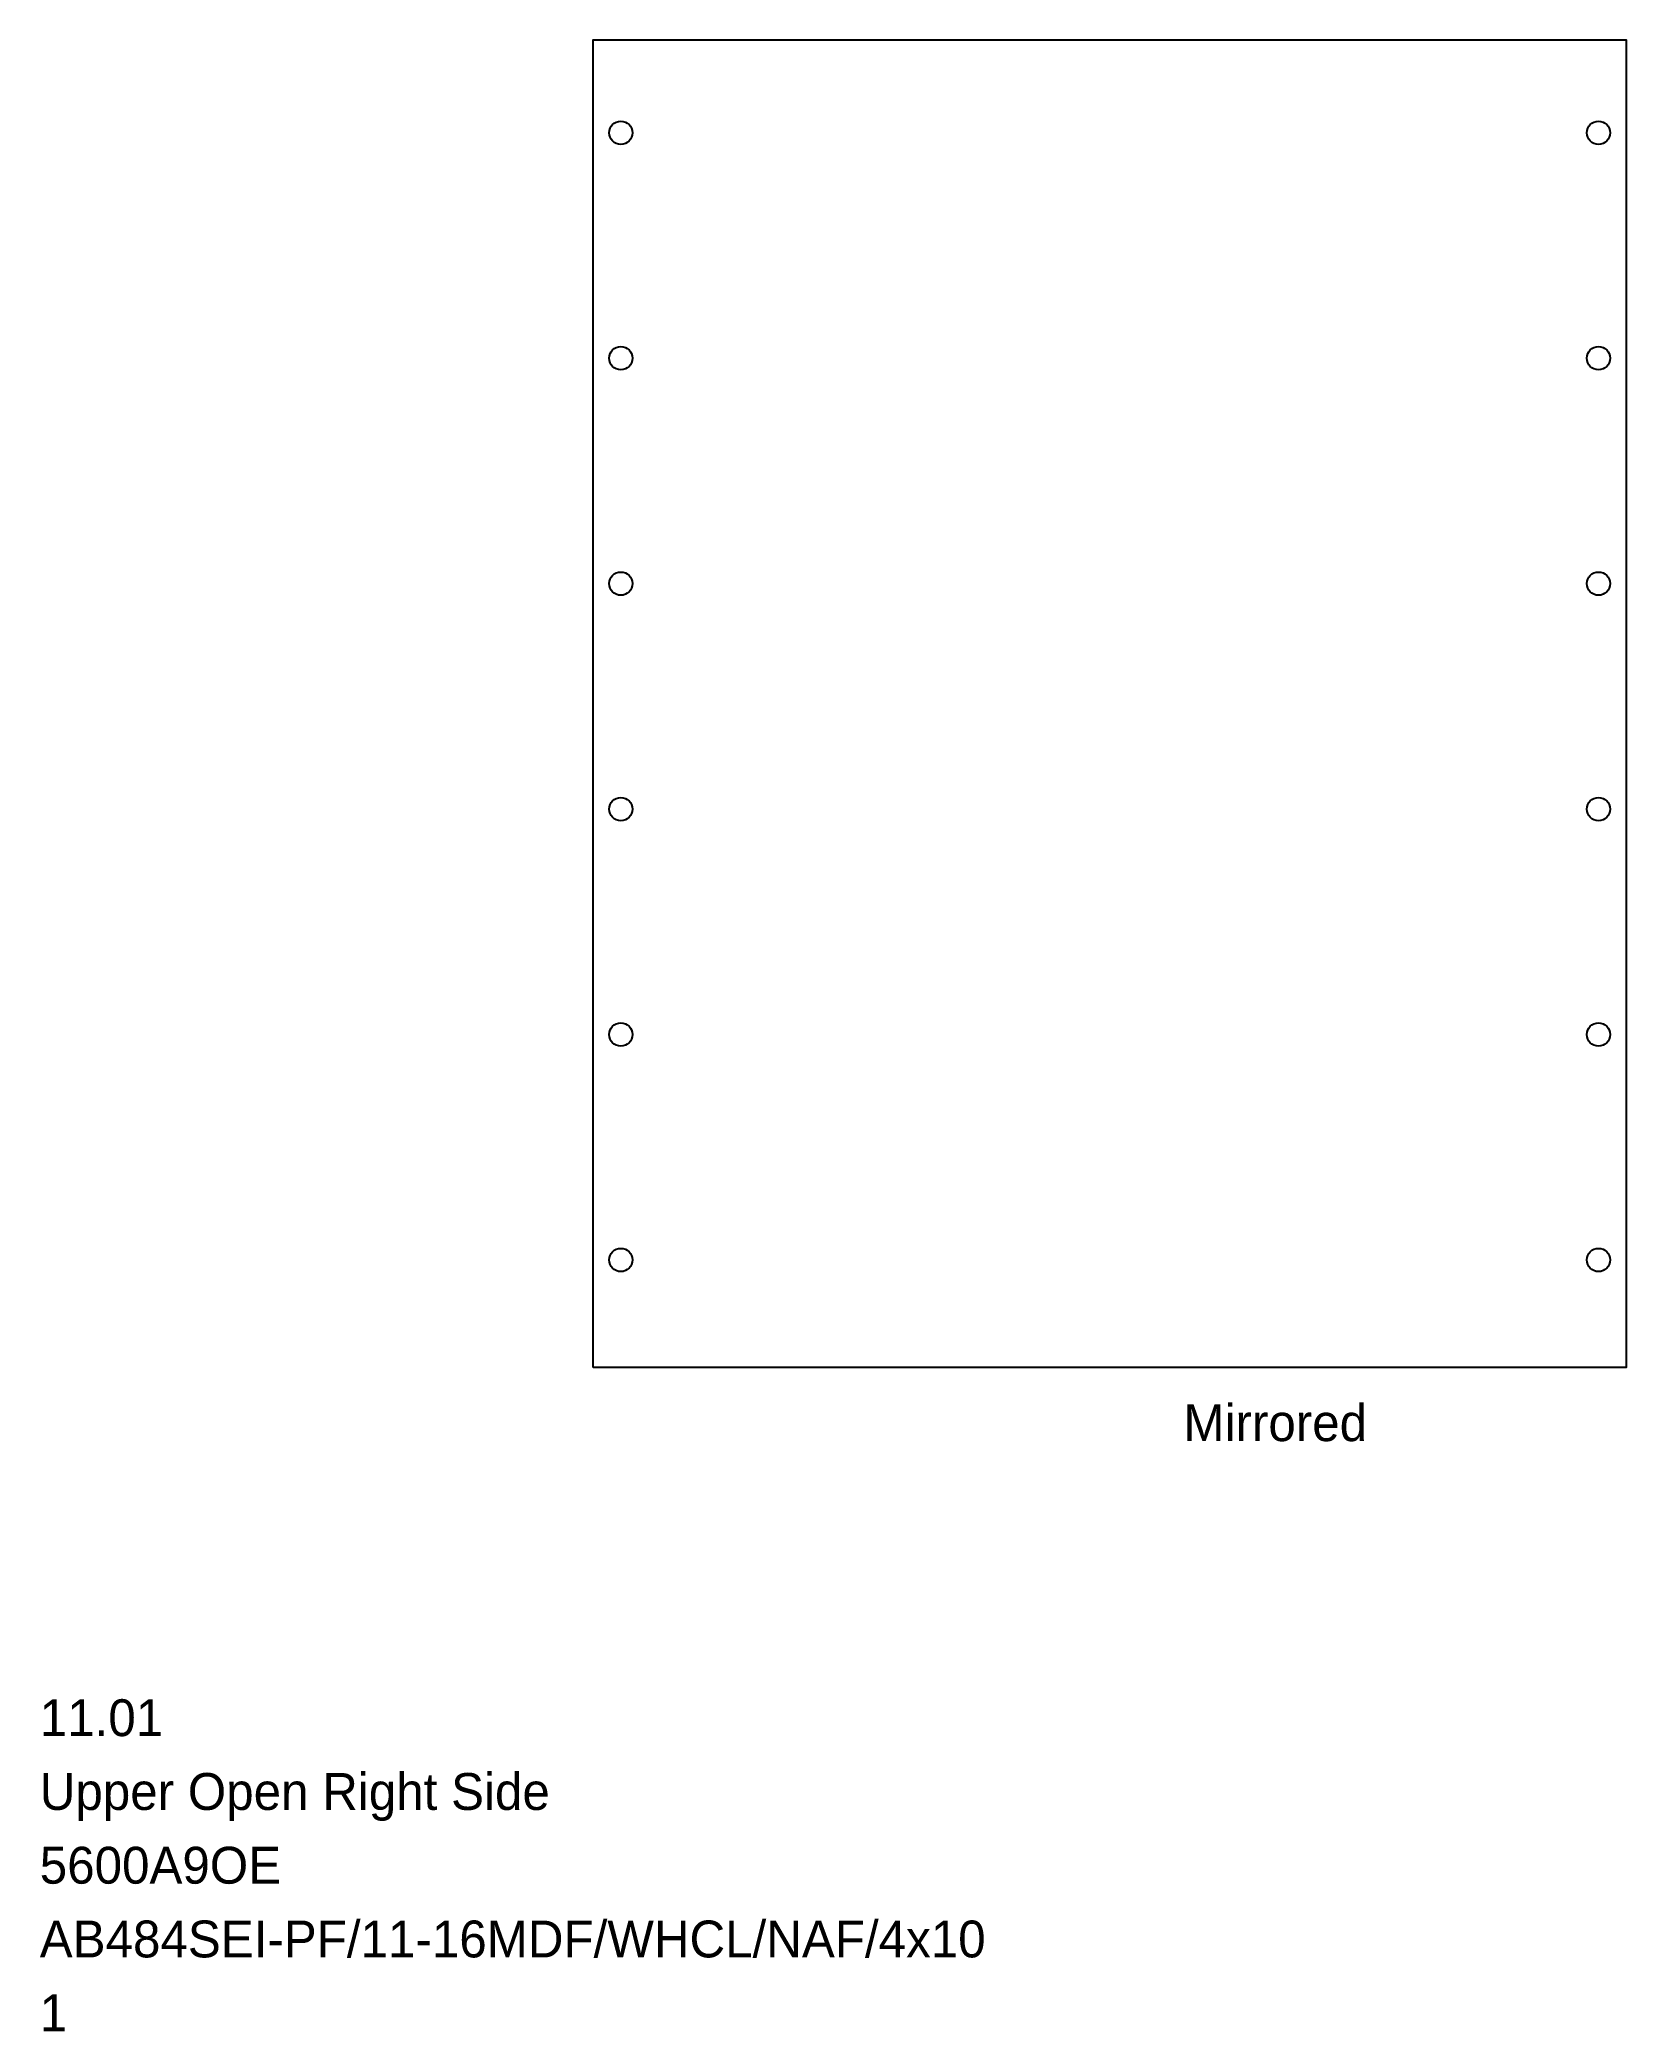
# Model space of a CAD drawing. Header units: metres. Extents: x -7.5 to 14, y -9 to 18.
import ezdxf

# ---------------------------------------------------------------- set-up
doc = ezdxf.new("R2010")
doc.units = ezdxf.units.M

msp = doc.modelspace()

# ---------------------------------------------------------------- linework, layer by layer
at = {"layer": 'BORDER_Z0P75', "color": 7}
msp.add_lwpolyline([(0, 0), (0, 18), (14, 18), (14, 0)], close=True, dxfattribs=at)
at = {"layer": 'VBORE_Z0P4921', "color": 3}
for centre in [(0.375, 16.74016), (13.625, 16.74016), (0.375, 13.683466), (13.625, 13.683466), (0.375, 10.626772), (13.625, 10.626772), (0.375, 7.570078), (13.625, 7.570078), (0.375, 4.513384), (13.625, 4.513384), (0.375, 1.45669), (13.625, 1.45669)]:
    msp.add_circle(centre, 0.15748, dxfattribs=at)

# ---------------------------------------------------------------- texts
at = {"layer": 'DESCRIPTION', "color": 1}
msp.add_text('Upper Open Right Side', height=0.5, dxfattribs=at).set_placement((-7.5, -6))
at = {"layer": 'FILENAME', "color": 1}
msp.add_text('5600A9OE', height=0.5, dxfattribs=at).set_placement((-7.5, -7))
at = {"layer": 'ITEMNUMBER', "color": 1}
msp.add_text('11.01', height=0.5, dxfattribs=at).set_placement((-7.5, -5))
at = {"layer": 'MATERIALNAME', "color": 1}
msp.add_text('AB484SEI-PF/11-16MDF/WHCL/NAF/4x10', height=0.5, dxfattribs=at).set_placement((-7.5, -8))
at = {"layer": 'Qty', "color": 1}
msp.add_text('1', height=0.5, dxfattribs=at).set_placement((-7.5, -9))
at = {"layer": 'RUNFIELD', "color": 1}
msp.add_text('Mirrored', height=0.5, dxfattribs=at).set_placement((8, -1))

doc.saveas('drawing.dxf')
